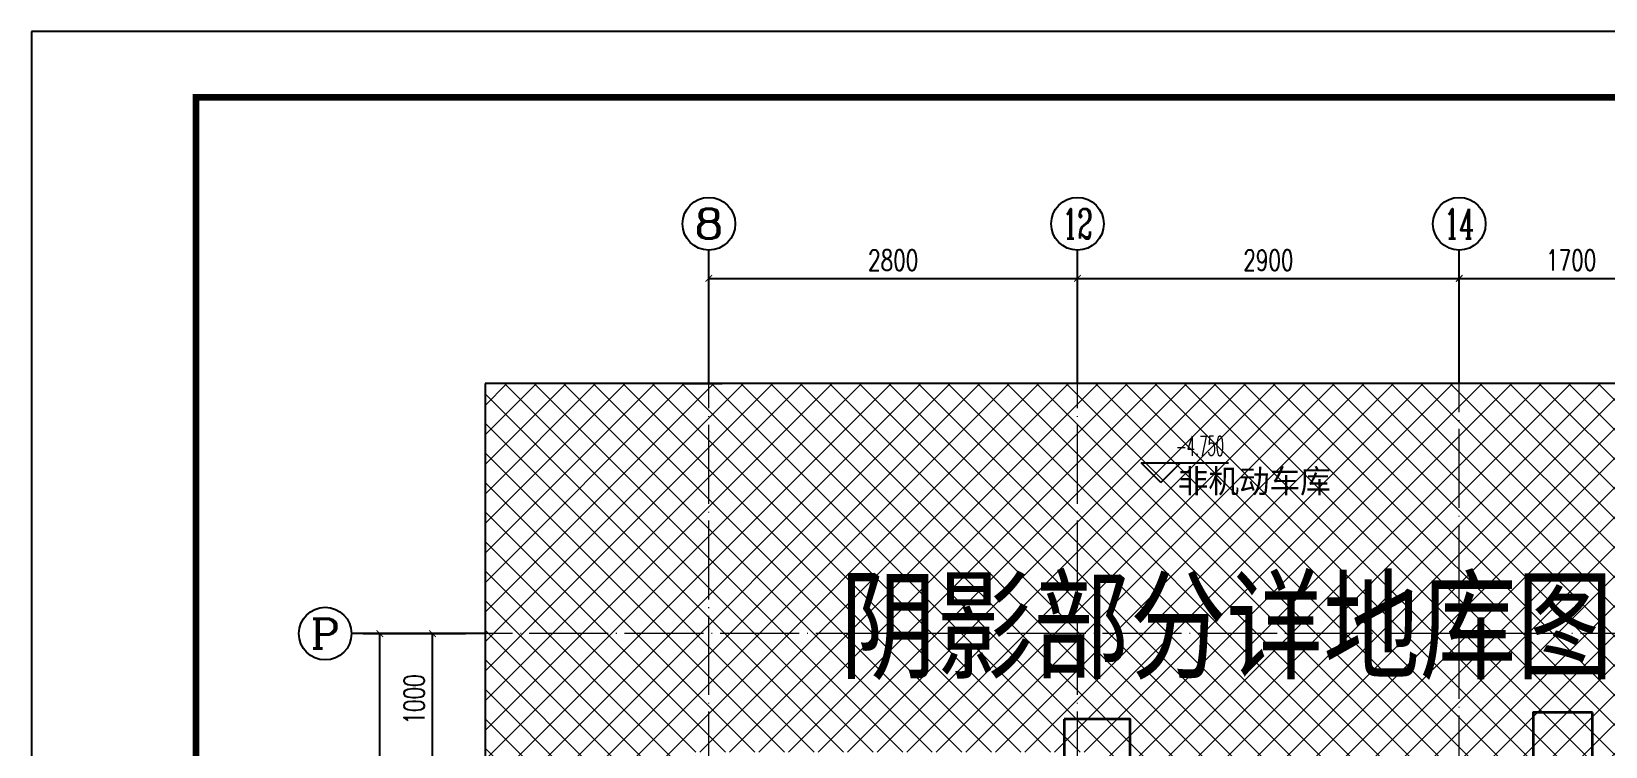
# Model space of a CAD drawing. Extents: x -655480 to 203344, y -294099 to 287156.
# Drawn here: x 27867 to 39824, y 220748 to 226182 of the extents above; entities that cross this region are included whole.
import ezdxf
from ezdxf.enums import TextEntityAlignment as Align

# ---------------------------------------------------------------- set-up
doc = ezdxf.new("R2010")
doc.units = 0
doc.header["$LTSCALE"] = 1000
doc.linetypes.add('DOTE', pattern=[2.42, 2, -0.2, 0.02, -0.2])
doc.layers.get('0').update_dxf_attribs({"linetype": 'CONTINUOUS'})
doc.layers.get('DEFPOINTS').update_dxf_attribs({"linetype": 'CONTINUOUS'})
for name, color, linetype in [('-TK', 7, 'CONTINUOUS'), ('A-AXIS_TEXT', 7, 'CONTINUOUS'), ('AXIS', 3, 'CONTINUOUS'), ('DIM_ELEV', 3, 'CONTINUOUS'), ('DIM_SYMB', 3, 'CONTINUOUS'), ('HS-A-墙-砼', 41, 'CONTINUOUS'), ('PUB_DIM', 3, 'CONTINUOUS'), ('PUB_TEXT', 2, 'CONTINUOUS'), ('S-Z柱实线', 6, 'CONTINUOUS'), ('TEXT', 2, 'CONTINUOUS'), ('尺寸标注', 86, 'CONTINUOUS')]:
    doc.layers.add(name, color=color, linetype=linetype)
for name, color, linetype, lineweight in [('AXIS_TEXT', 7, 'CONTINUOUS', 20), ('DOTE', 19, 'DOTE', 9), ('填充', 251, 'CONTINUOUS', 5)]:
    doc.layers.add(name, color=color, linetype=linetype, lineweight=lineweight)
doc.styles.add('_TCH_AXIS', font='COMPLEX', dxfattribs={"bigfont": 'GBCBIG'})
doc.styles.add('_TCH_DIM', font='SIMPLEX.shx', dxfattribs={"width": 0.7, "bigfont": 'GBCBIG.shx'})
doc.styles.add('_TCH_DIM_T3', font='SIMPLEX', dxfattribs={"width": 0.705882, "bigfont": 'GBCBIG'})
doc.styles.add('COMPLEX', font='COMPLEX')
doc.styles.add('黑体', font='simhei.ttf')
doc.dimstyles.new('_TCH_ARCH&&50', dxfattribs={"dimtxt": 157.5, "dimasz": 50, "dimexe": 125, "dimexo": 150, "dimgap": 58.75, "dimtad": 1, "dimdec": 0, "dimzin": 0, "dimdsep": 46, "dimtxsty": '_TCH_DIM_T3', "dimblk": 'ARCHTICK', "dimcen": 0.09, "dimclrt": 7, "dimazin": 0, "dimtfac": 1, "dimtdec": 0, "dimtix": 1, "dimtmove": 2, "dimatfit": 3, "dimldrblk": 'ARCHTICK', "dimfxl": 1, "dimtolj": 1, "dimtzin": 0, "dimarcsym": 0})

# ---------------------------------------------------------------- blocks, each defined once
blk = doc.blocks.new('A1')
blk.add_lwpolyline([(0, 59400), (0, 0), (84100, 0), (84100, 59400)], close=True)
at = {"const_width": 100}
blk.add_lwpolyline([(2500, 58400), (2500, 1000), (83100, 1000), (83100, 58400)], close=True, dxfattribs=at)
blk = doc.blocks.new('_AXISO')
blk.add_circle((0, 0), 0.5)
at = {"layer": 'A-AXIS_TEXT', "style": 'COMPLEX', "width": 1.041667}
blk.add_attdef('A', text='', height=0.56, dxfattribs=at).set_placement((-0.25, -0.28), (0.25, -0.28), align=Align.FIT)
blk = doc.blocks.new('_ArchTick')
at = {"color": 0, "linetype": 'ByBlock', "const_width": 0.15}
blk.add_lwpolyline([(-0.5, -0.5), (0.5, 0.5)], dxfattribs=at)
blk = doc.blocks.new('*D1012')
at = {"layer": 'DEFPOINTS', "color": 0, "transparency": 16777216}
for p in [(30913, 221606), (31313, 221606), (31313, 220606)]:
    blk.add_point(p, dxfattribs=at)
at = {"layer": '尺寸标注', "color": 0, "lineweight": -2, "transparency": 16777216}
for p, q in [((31163, 221606), (30788, 221606)), ((30913, 220606), (30913, 221606)), ((31163, 220606), (30788, 220606))]:
    blk.add_line(p, q, dxfattribs=at)
at = {"layer": '尺寸标注', "color": 0, "lineweight": -2, "transparency": 16777216, "xscale": 50, "yscale": 50, "zscale": 50}
for p, rotation in [((30913, 221606), 90), ((30913, 220606), 270)]:
    blk.add_blockref('_ArchTick', p, dxfattribs=dict(at, rotation=rotation))
at = {"layer": '尺寸标注', "color": 7, "transparency": 16777216, "insert": (30775, 221106), "char_height": 157.5, "attachment_point": 5, "rotation": 90, "style": '_TCH_DIM_T3'}
blk.add_mtext('\\A1;1000', dxfattribs=at)
blk = doc.blocks.new('*D1038')
at = {"layer": 'DEFPOINTS', "color": 0, "transparency": 16777216}
for p in [(35813, 224306), (33013, 223506), (35813, 223506)]:
    blk.add_point(p, dxfattribs=at)
at = {"layer": 'PUB_DIM', "color": 0, "lineweight": -2, "transparency": 16777216}
for p, q in [((33013, 223656), (33013, 224431)), ((35813, 223656), (35813, 224431)), ((33013, 224306), (35813, 224306))]:
    blk.add_line(p, q, dxfattribs=at)
at = {"layer": 'PUB_DIM', "color": 0, "lineweight": -2, "transparency": 16777216, "xscale": 50, "yscale": 50, "zscale": 50, "rotation": 180}
blk.add_blockref('_ArchTick', (33013, 224306), dxfattribs=at)
at = {"layer": 'PUB_DIM', "color": 0, "lineweight": -2, "transparency": 16777216, "xscale": 50, "yscale": 50, "zscale": 50}
blk.add_blockref('_ArchTick', (35813, 224306), dxfattribs=at)
at = {"layer": 'PUB_DIM', "color": 7, "transparency": 16777216, "insert": (34413, 224444), "char_height": 157.5, "attachment_point": 5, "style": '_TCH_DIM_T3'}
blk.add_mtext('\\A1;2800', dxfattribs=at)
blk = doc.blocks.new('*D1039')
at = {"layer": 'DEFPOINTS', "color": 0, "transparency": 16777216}
for p in [(38713, 224306), (35813, 223506), (38713, 223506)]:
    blk.add_point(p, dxfattribs=at)
at = {"layer": 'PUB_DIM', "color": 0, "lineweight": -2, "transparency": 16777216}
for p, q in [((35813, 223656), (35813, 224431)), ((38713, 223656), (38713, 224431)), ((35813, 224306), (38713, 224306))]:
    blk.add_line(p, q, dxfattribs=at)
at = {"layer": 'PUB_DIM', "color": 0, "lineweight": -2, "transparency": 16777216, "xscale": 50, "yscale": 50, "zscale": 50, "rotation": 180}
blk.add_blockref('_ArchTick', (35813, 224306), dxfattribs=at)
at = {"layer": 'PUB_DIM', "color": 0, "lineweight": -2, "transparency": 16777216, "xscale": 50, "yscale": 50, "zscale": 50}
blk.add_blockref('_ArchTick', (38713, 224306), dxfattribs=at)
at = {"layer": 'PUB_DIM', "color": 7, "transparency": 16777216, "insert": (37263, 224444), "char_height": 157.5, "attachment_point": 5, "style": '_TCH_DIM_T3'}
blk.add_mtext('\\A1;2900', dxfattribs=at)
blk = doc.blocks.new('*D1040')
at = {"layer": 'DEFPOINTS', "color": 0, "transparency": 16777216}
for p in [(40413, 224306), (38713, 223506), (40413, 223506)]:
    blk.add_point(p, dxfattribs=at)
at = {"layer": 'PUB_DIM', "color": 0, "lineweight": -2, "transparency": 16777216}
for p, q in [((38713, 223656), (38713, 224431)), ((40413, 223656), (40413, 224431)), ((38713, 224306), (40413, 224306))]:
    blk.add_line(p, q, dxfattribs=at)
at = {"layer": 'PUB_DIM', "color": 0, "lineweight": -2, "transparency": 16777216, "xscale": 50, "yscale": 50, "zscale": 50, "rotation": 180}
blk.add_blockref('_ArchTick', (38713, 224306), dxfattribs=at)
at = {"layer": 'PUB_DIM', "color": 0, "lineweight": -2, "transparency": 16777216, "xscale": 50, "yscale": 50, "zscale": 50}
blk.add_blockref('_ArchTick', (40413, 224306), dxfattribs=at)
at = {"layer": 'PUB_DIM', "color": 7, "transparency": 16777216, "insert": (39563, 224444), "char_height": 157.5, "attachment_point": 5, "style": '_TCH_DIM_T3'}
blk.add_mtext('\\A1;1700', dxfattribs=at)
blk = doc.blocks.new('*D1048')
at = {"layer": 'DEFPOINTS', "color": 0, "transparency": 16777216}
for p in [(30513, 221606), (31313, 221606), (31313, 219106)]:
    blk.add_point(p, dxfattribs=at)
at = {"layer": 'PUB_DIM', "color": 0, "lineweight": -2, "transparency": 16777216}
for p, q in [((31163, 221606), (30388, 221606)), ((30513, 219106), (30513, 221606)), ((31163, 219106), (30388, 219106))]:
    blk.add_line(p, q, dxfattribs=at)
at = {"layer": 'PUB_DIM', "color": 0, "lineweight": -2, "transparency": 16777216, "xscale": 50, "yscale": 50, "zscale": 50}
for p, rotation in [((30513, 221606), 90), ((30513, 219106), 270)]:
    blk.add_blockref('_ArchTick', p, dxfattribs=dict(at, rotation=rotation))
at = {"layer": 'PUB_DIM', "color": 7, "transparency": 16777216, "insert": (30375, 220356), "char_height": 157.5, "attachment_point": 5, "rotation": 90, "style": '_TCH_DIM_T3'}
blk.add_mtext('\\A1;2500', dxfattribs=at)

msp = doc.modelspace()

# ---------------------------------------------------------------- hatches: boundary and pattern name
at = {"layer": '填充'}
h = msp.add_hatch(dxfattribs=at)
h.set_pattern_fill('ANSI37', color=196, scale=100, style=0)
h.set_pattern_definition([(45, (-63159.83, 109335.62), (-112.2532, 112.2532), []), (135, (-63159.83, 109335.62), (-112.2532, -112.2532), [])])
h.paths.add_polyline_path([(32912.8, 216906.34), (31312.99, 216906.34), (31312.99, 210006.35), (37512.99, 210006.35), (37512.99, 211506.35), (35762.79, 211506.35), (35762.79, 210806.35), (33062.79, 210806.35), (33062.79, 212906.35), (32612.79, 212906.35), (32612.79, 214706.61), (32912.8, 214706.62)])
h.paths.add_polyline_path([(31312.99, 219206.35), (32912.79, 219206.35), (32912.8, 220706.34), (35912.81, 220706.34), (35912.8, 214706.59), (37512.99, 214706.6), (37512.99, 218206.35), (43863, 218206.35), (43863, 223506.35), (31312.99, 223506.35)])

# ---------------------------------------------------------------- linework, layer by layer
at = {"layer": 'AXIS'}
for p, q in [((33012.99, 223506.35), (33012.99, 224520.96)), ((35812.99, 223506.35), (35812.99, 224520.96)), ((38712.99, 223506.35), (38712.99, 224520.96)), ((31312.99, 221606.35), (30298.38, 221606.35))]:
    msp.add_line(p, q, dxfattribs=at)
at = {"layer": 'DIM_ELEV'}
for p, q in [((36445.65, 222755.38), (36295.65, 222905.38)), ((36295.65, 222905.38), (36960.57, 222905.38)), ((36445.65, 222755.38), (36595.65, 222905.38))]:
    msp.add_line(p, q, dxfattribs=at)
at = {"layer": 'DIM_SYMB'}
msp.add_lwpolyline([(31312.99, 223506.35), (31312.99, 218206.35), (31312.99, 218206.35), (31312.99, 210006.35), (37512.99, 210006.35), (37512.99, 218206.35), (43863, 218206.35), (43863, 223506.35)], close=True, dxfattribs=at)
at = {"layer": 'DOTE', "linetype": 'DOTE', "ltscale": 0.3}
for p, q in [((33012.99, 214606.62), (33012.99, 223506.35)), ((35812.99, 214606.62), (35812.99, 223506.35)), ((38712.99, 218206.35), (38712.99, 223506.35)), ((43863, 221606.35), (31312.99, 221606.35))]:
    msp.add_line(p, q, dxfattribs=at)
at = {"layer": 'HS-A-墙-砼'}
msp.add_line((32812.8, 223506.35), (33112.8, 223506.35), dxfattribs=at)
at = {"layer": 'S-Z柱实线', "color": 2, "lineweight": 35}
for points in [[(39725.42, 221006.35), (39275.42, 221006.35), (39275.42, 220506.35), (39725.42, 220506.35)], [(35712.8, 220956.35), (35712.8, 220506.35), (36212.8, 220506.35), (36212.8, 220956.35)]]:
    msp.add_lwpolyline(points, close=True, dxfattribs=at)

# ---------------------------------------------------------------- block references
at = {"layer": '-TK', "xscale": 0.5, "yscale": 0.5, "zscale": 0.5}
msp.add_blockref('A1', (27867.19, 196482.28), dxfattribs=at)
at = {"layer": 'AXIS'}
ref = msp.add_blockref('_AXISO', (33012.99, 224720.96), dxfattribs=dict(at, xscale=400, yscale=400, zscale=400))
ref.add_attrib('A', '8', dxfattribs={"layer": 'AXIS_TEXT', "height": 226.27, "style": '_TCH_AXIS', "width": 1.5}).set_placement((32899.85, 224607.82), (33126.13, 224607.82), align=Align.FIT)
ref = msp.add_blockref('_AXISO', (35812.99, 224720.96), dxfattribs=dict(at, xscale=400, yscale=400, zscale=400))
ref.add_attrib('A', '12', dxfattribs={"layer": 'AXIS_TEXT', "height": 226.274, "style": '_TCH_AXIS', "width": 0.724138}).set_placement((35699.85, 224607.82), (35926.13, 224607.82), align=Align.FIT)
ref = msp.add_blockref('_AXISO', (38712.99, 224720.96), dxfattribs=dict(at, xscale=400, yscale=400, zscale=400))
ref.add_attrib('A', '14', dxfattribs={"layer": 'AXIS_TEXT', "height": 226.274, "style": '_TCH_AXIS', "width": 0.677419}).set_placement((38599.85, 224607.82), (38826.13, 224607.82), align=Align.FIT)
ref = msp.add_blockref('_AXISO', (30098.38, 221606.35), dxfattribs=dict(at, xscale=400, yscale=400, zscale=400))
ref.add_attrib('A', 'P', dxfattribs={"layer": 'AXIS_TEXT', "height": 226.27, "style": '_TCH_AXIS', "width": 1.235294}).set_placement((29985.24, 221493.21), (30211.52, 221493.21), align=Align.FIT)

# ---------------------------------------------------------------- texts
at = {"layer": 'PUB_TEXT', "style": '_TCH_DIM', "width": 0.494118}
msp.add_text('-4.750', height=148.75, dxfattribs=at).set_placement((36560.57, 222957.88))
at = {"layer": 'PUB_TEXT', "color": 7}
msp.add_text('非机动车库', height=178.723, dxfattribs=at).set_placement((36574.8, 222675.72))
at = {"layer": 'TEXT', "color": 2, "style": '黑体', "width": 0.8}
msp.add_text('阴影部分详地库图纸', height=672.945, dxfattribs=at).set_placement((34008.28, 221332.71))

# ---------------------------------------------------------------- dimensions: what is measured, and where the dimension line sits
at = {"layer": 'PUB_DIM'}
for p1, p2, distance, picture, middle in [((33012.99, 223506.35), (35812.99, 223506.35), 799.99, '*D1038', (34412.99, 224443.85)), ((35812.99, 223506.35), (38712.99, 223506.35), 799.99, '*D1039', (37262.99, 224443.85)), ((38712.99, 223506.35), (40412.99, 223506.35), 799.99, '*D1040', (39562.99, 224443.85)), ((31312.99, 219106.35), (31312.99, 221606.35), 800, '*D1048', (30375.49, 220356.35))]:
    dim = msp.add_aligned_dim(p1=p1, p2=p2, distance=distance, dimstyle='_TCH_ARCH&&50', dxfattribs=at)
    dim.commit()
    dim.dimension.update_dxf_attribs({"geometry": picture, "text_midpoint": middle})
at = {"layer": '尺寸标注', "color": 106}
dim = msp.add_aligned_dim(p1=(31312.99, 220606.34), p2=(31312.99, 221606.35), distance=400, dimstyle='_TCH_ARCH&&50', dxfattribs=at)
dim.commit()
dim.dimension.update_dxf_attribs({"geometry": '*D1012', "text_midpoint": (30775.49, 221106.35)})

doc.saveas('drawing.dxf')
